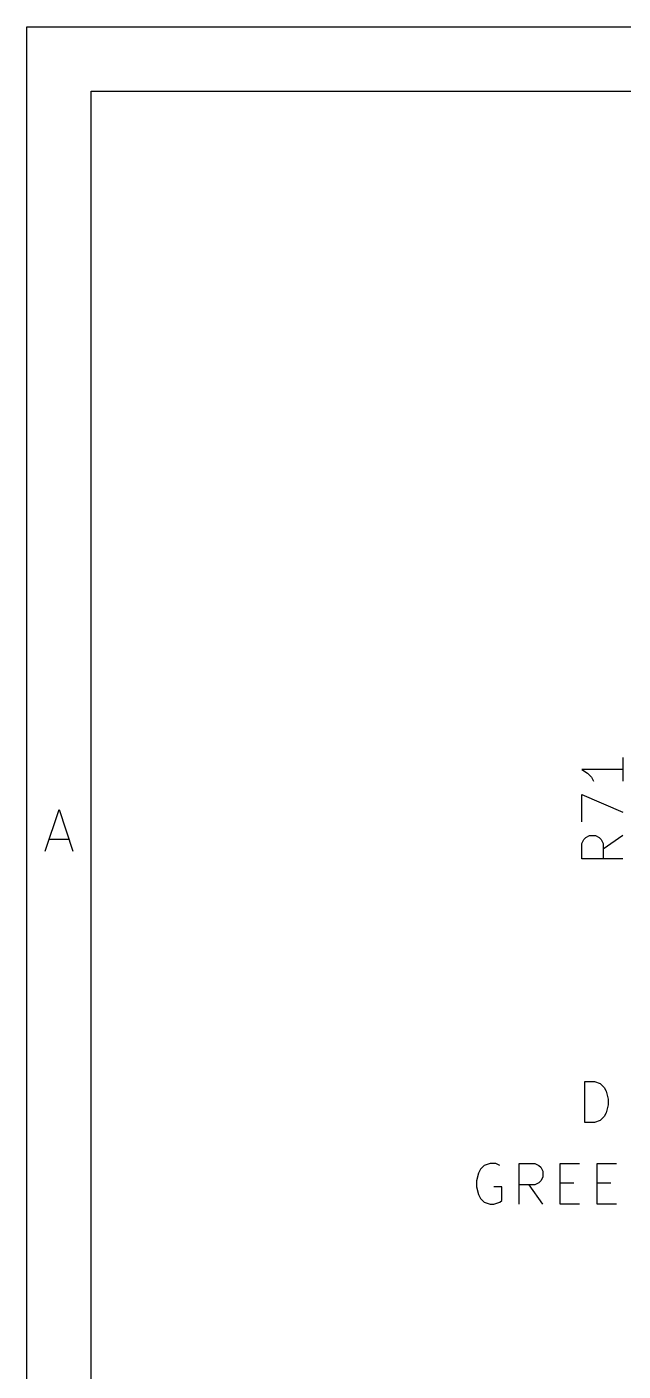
# Model space of a CAD drawing. Extents: x 0.4 to 16.1, y -11.3 to -0.4.
# Drawn here: x 0.394 to 1.123, y -2.037 to -0.394 of the extents above; entities that cross this region are included whole.
import ezdxf

# ---------------------------------------------------------------- set-up
doc = ezdxf.new("R2010")
doc.units = 0
doc.header["$MEASUREMENT"] = 0
doc.layers.add('CYAN2', color=4, linetype='CONTINUOUS')
doc.layers.add('RED2', color=1, linetype='CONTINUOUS')

msp = doc.modelspace()

# ---------------------------------------------------------------- linework, layer by layer
at = {"layer": 'CYAN2', "linetype": 'CONTINUOUS'}
for p, q in [((1.1228, -1.2869), (1.1228, -1.3155)), ((1.1228, -1.2869), (1.1228, -1.3155)), ((1.1228, -1.3012), (1.0728, -1.3012)), ((1.0728, -1.3012), (1.0799, -1.3059)), ((1.1228, -1.3012), (1.0728, -1.3012)), ((1.0728, -1.3012), (1.0799, -1.3059)), ((1.0799, -1.3059), (1.0847, -1.3107)), ((1.0799, -1.3059), (1.0847, -1.3107)), ((1.0847, -1.3107), (1.0871, -1.3155)), ((1.0847, -1.3107), (1.0871, -1.3155)), ((1.0728, -1.3655), (1.0728, -1.3321)), ((1.0728, -1.3321), (1.1228, -1.3536)), ((1.0728, -1.3655), (1.0728, -1.3321)), ((1.0728, -1.3321), (1.1228, -1.3536)), ((1.0728, -1.3917), (1.0752, -1.3869)), ((1.0728, -1.3917), (1.0752, -1.3869)), ((1.0728, -1.4107), (1.0728, -1.3917)), ((1.0728, -1.4107), (1.0728, -1.3917)), ((1.0752, -1.3869), (1.0776, -1.3845)), ((1.0752, -1.3869), (1.0776, -1.3845)), ((1.0776, -1.3845), (1.0823, -1.3821)), ((1.0776, -1.3845), (1.0823, -1.3821)), ((1.0823, -1.3821), (1.0895, -1.3821)), ((1.0823, -1.3821), (1.0895, -1.3821)), ((1.0895, -1.3821), (1.0942, -1.3845)), ((1.0895, -1.3821), (1.0942, -1.3845)), ((1.0942, -1.3845), (1.0966, -1.3869)), ((1.0942, -1.3845), (1.0966, -1.3869)), ((1.0966, -1.3869), (1.099, -1.3917)), ((1.0966, -1.3869), (1.099, -1.3917)), ((1.1228, -1.3821), (1.099, -1.3988)), ((1.1228, -1.3821), (1.099, -1.3988)), ((1.099, -1.3917), (1.099, -1.4107)), ((1.099, -1.3917), (1.099, -1.4107)), ((1.1228, -1.4107), (1.0728, -1.4107)), ((1.1228, -1.4107), (1.0728, -1.4107)), ((1.0763, -1.7328), (1.0763, -1.6828)), ((1.0763, -1.6828), (1.0882, -1.6828)), ((1.0763, -1.7328), (1.0763, -1.6828)), ((1.0763, -1.6828), (1.0882, -1.6828)), ((1.0882, -1.6828), (1.0953, -1.6852)), ((1.0882, -1.6828), (1.0953, -1.6852)), ((1.0953, -1.6852), (1.1001, -1.6899)), ((1.0953, -1.6852), (1.1001, -1.6899)), ((1.1001, -1.6899), (1.1025, -1.6947)), ((1.1001, -1.6899), (1.1025, -1.6947)), ((1.1025, -1.6947), (1.1049, -1.7042)), ((1.1025, -1.6947), (1.1049, -1.7042)), ((1.1049, -1.7042), (1.1049, -1.7114)), ((1.1049, -1.7042), (1.1049, -1.7114)), ((1.1025, -1.7209), (1.1001, -1.7257)), ((1.1025, -1.7209), (1.1001, -1.7257)), ((1.1049, -1.7114), (1.1025, -1.7209)), ((1.1049, -1.7114), (1.1025, -1.7209)), ((1.0882, -1.7328), (1.0763, -1.7328)), ((1.0882, -1.7328), (1.0763, -1.7328)), ((1.0953, -1.7304), (1.0882, -1.7328)), ((1.0953, -1.7304), (1.0882, -1.7328)), ((1.1001, -1.7257), (1.0953, -1.7304)), ((1.1001, -1.7257), (1.0953, -1.7304)), ((0.9487, -1.7899), (0.9463, -1.7947)), ((0.9487, -1.7899), (0.9463, -1.7947)), ((0.9534, -1.7852), (0.9487, -1.7899)), ((0.9534, -1.7852), (0.9487, -1.7899)), ((0.9606, -1.7828), (0.9534, -1.7852)), ((0.9606, -1.7828), (0.9534, -1.7852)), ((0.9677, -1.7828), (0.9606, -1.7828)), ((0.9677, -1.7828), (0.9606, -1.7828)), ((0.9725, -1.7852), (0.9677, -1.7828)), ((0.9725, -1.7852), (0.9677, -1.7828)), ((0.9963, -1.8328), (0.9963, -1.7828)), ((0.9963, -1.7828), (1.0153, -1.7828)), ((0.9963, -1.8328), (0.9963, -1.7828)), ((0.9963, -1.7828), (1.0153, -1.7828)), ((1.0153, -1.7828), (1.0201, -1.7852)), ((1.0153, -1.7828), (1.0201, -1.7852)), ((1.0201, -1.7852), (1.0225, -1.7876)), ((1.0201, -1.7852), (1.0225, -1.7876)), ((1.0225, -1.7876), (1.0249, -1.7923)), ((1.0225, -1.7876), (1.0249, -1.7923)), ((1.0463, -1.8328), (1.0463, -1.7828)), ((1.0463, -1.7828), (1.0701, -1.7828)), ((1.0463, -1.8328), (1.0463, -1.7828)), ((1.0463, -1.7828), (1.0701, -1.7828)), ((1.0915, -1.8328), (1.0915, -1.7828)), ((1.0915, -1.7828), (1.1153, -1.7828)), ((1.0915, -1.8328), (1.0915, -1.7828)), ((1.0915, -1.7828), (1.1153, -1.7828)), ((0.9463, -1.7947), (0.9439, -1.8042)), ((0.9463, -1.7947), (0.9439, -1.8042)), ((0.9439, -1.8042), (0.9439, -1.8114)), ((0.9439, -1.8042), (0.9439, -1.8114)), ((1.0201, -1.8066), (1.0153, -1.809)), ((1.0201, -1.8066), (1.0153, -1.809)), ((1.0225, -1.8042), (1.0201, -1.8066)), ((1.0225, -1.8042), (1.0201, -1.8066)), ((1.0249, -1.7995), (1.0225, -1.8042)), ((1.0249, -1.7995), (1.0225, -1.8042)), ((1.0249, -1.7923), (1.0249, -1.7995)), ((1.0249, -1.7923), (1.0249, -1.7995)), ((1.0463, -1.8066), (1.0629, -1.8066)), ((1.0463, -1.8066), (1.0629, -1.8066)), ((1.0915, -1.8066), (1.1082, -1.8066)), ((1.0915, -1.8066), (1.1082, -1.8066)), ((0.9439, -1.8114), (0.9463, -1.8209)), ((0.9439, -1.8114), (0.9463, -1.8209)), ((0.9463, -1.8209), (0.9487, -1.8257)), ((0.9463, -1.8209), (0.9487, -1.8257)), ((0.9749, -1.8114), (0.9653, -1.8114)), ((0.9749, -1.8114), (0.9653, -1.8114)), ((0.9749, -1.828), (0.9749, -1.8114)), ((0.9749, -1.828), (0.9749, -1.8114)), ((1.0153, -1.809), (0.9963, -1.809)), ((1.0153, -1.809), (0.9963, -1.809)), ((1.0249, -1.8328), (1.0082, -1.809)), ((1.0249, -1.8328), (1.0082, -1.809)), ((0.9487, -1.8257), (0.9534, -1.8304)), ((0.9487, -1.8257), (0.9534, -1.8304)), ((0.9534, -1.8304), (0.9606, -1.8328)), ((0.9534, -1.8304), (0.9606, -1.8328)), ((0.9606, -1.8328), (0.9653, -1.8328)), ((0.9606, -1.8328), (0.9653, -1.8328)), ((0.9653, -1.8328), (0.9725, -1.8304)), ((0.9653, -1.8328), (0.9725, -1.8304)), ((0.9725, -1.8304), (0.9749, -1.828)), ((0.9725, -1.8304), (0.9749, -1.828)), ((1.0701, -1.8328), (1.0463, -1.8328)), ((1.0701, -1.8328), (1.0463, -1.8328)), ((1.1153, -1.8328), (1.0915, -1.8328)), ((1.1153, -1.8328), (1.0915, -1.8328))]:
    msp.add_line(p, q, dxfattribs=at)
at = {"layer": 'RED2', "linetype": 'CONTINUOUS'}
for p, q in [((0.3937, -0.3937), (16.1413, -0.3937)), ((0.3937, -11.2993), (0.3937, -0.3937)), ((0.4724, -0.4724), (16.0626, -0.4724)), ((0.4724, -11.2206), (0.4724, -0.4724)), ((0.416, -1.4013), (0.4331, -1.3501)), ((0.4331, -1.3501), (0.4501, -1.4013)), ((0.4209, -1.3867), (0.4453, -1.3867))]:
    msp.add_line(p, q, dxfattribs=at)

doc.saveas('drawing.dxf')
